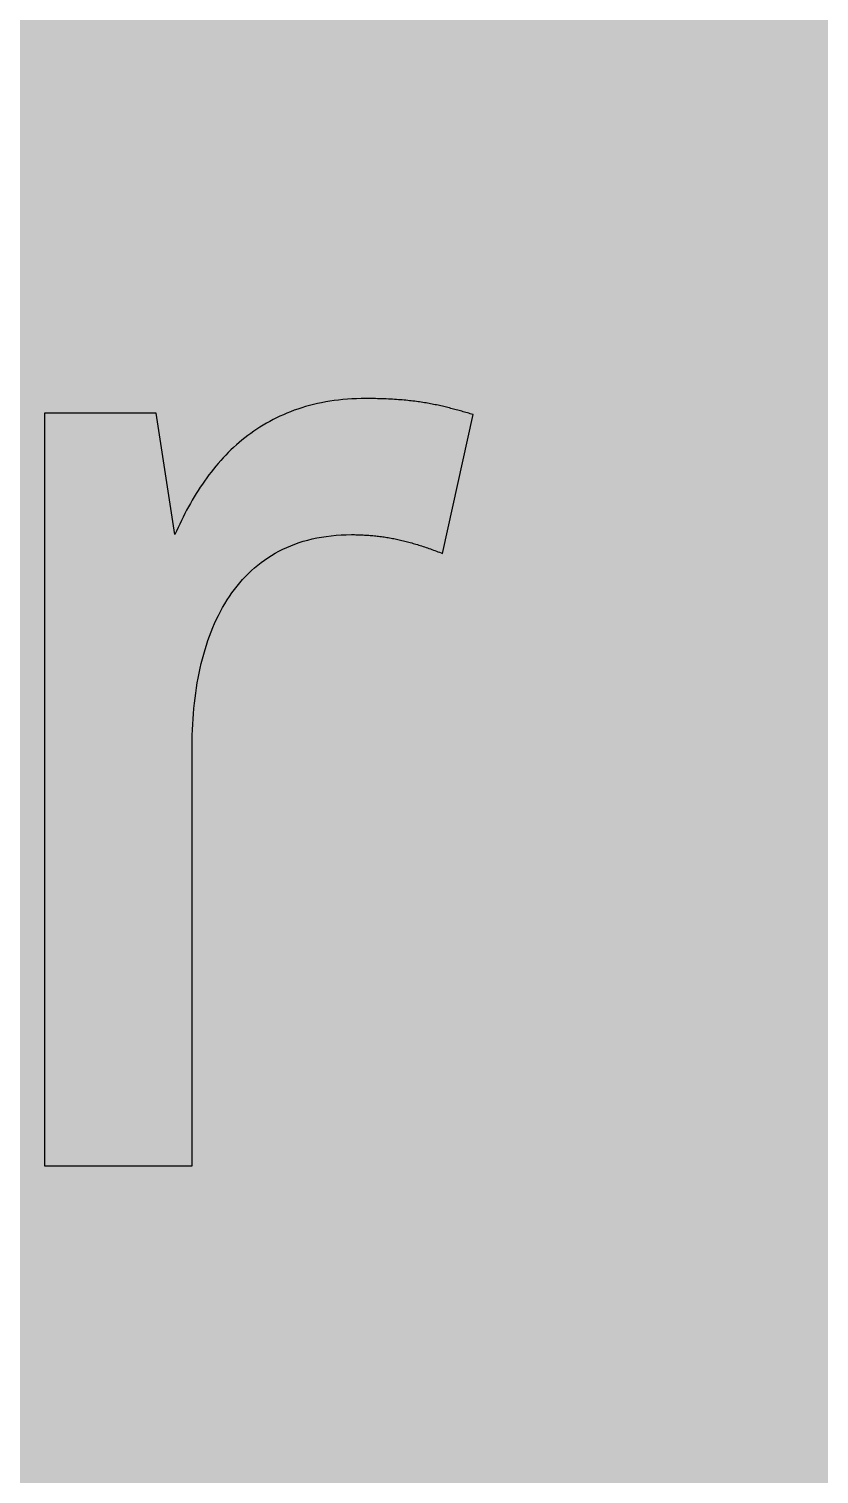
# Model space of a CAD drawing. Header units: millimetres. Extents: x 0 to 318, y 0 to 212.
# Drawn here: x 154.1 to 188.8, y 63.4 to 126.8 of the extents above; entities that cross this region are included whole.
import ezdxf

# ---------------------------------------------------------------- set-up
doc = ezdxf.new("R2010")
doc.units = ezdxf.units.MM

msp = doc.modelspace()

# ---------------------------------------------------------------- hatches: boundary and pattern name
for color, points in [(254, [(14.1633, 0.0536), (13.9878, 0.0533), (13.8125, 0.0559), (13.6373, 0.061), (13.462, 0.0686), (13.2893, 0.0787), (13.114, 0.0914), (12.9413, 0.1041), (12.7686, 0.1219), (12.5959, 0.1397), (12.4231, 0.16), (12.2504, 0.1829), (12.0777, 0.2057), (11.9075, 0.2337), (11.7373, 0.2616), (11.5672, 0.2921), (11.397, 0.3251), (11.2268, 0.3607), (11.0592, 0.3988), (10.8915, 0.4369), (10.7239, 0.4775), (10.5562, 0.5207), (10.3886, 0.5664), (10.2235, 0.6121), (10.0584, 0.6629), (9.8933, 0.7137), (9.7307, 0.7671), (9.5682, 0.8204), (9.4056, 0.8788), (9.2431, 0.9373), (9.083, 0.9982), (8.923, 1.0617), (8.763, 1.1252), (8.6055, 1.1938), (8.4455, 1.2624), (8.2906, 1.331), (8.1331, 1.4046), (7.9781, 1.4783), (7.8232, 1.5545), (7.6708, 1.6332), (7.5184, 1.7145), (7.366, 1.7958), (7.2161, 1.8796), (7.0663, 1.966), (6.919, 2.0523), (6.7716, 2.1438), (6.6243, 2.2352), (6.4795, 2.3266), (6.3348, 2.4232), (6.19, 2.5197), (6.0477, 2.6187), (5.908, 2.7178), (5.7683, 2.8194), (5.6286, 2.9235), (5.4915, 3.0302), (5.3543, 3.1369), (5.2197, 3.2461), (5.0851, 3.3579), (4.953, 3.4722), (4.8209, 3.5865), (4.6914, 3.7033), (4.5644, 3.8202), (4.4348, 3.9395), (4.3104, 4.0615), (4.1859, 4.1859), (4.0615, 4.3104), (3.9395, 4.4348), (3.8202, 4.5618), (3.7033, 4.6914), (3.5865, 4.8209), (3.4722, 4.953), (3.3579, 5.0851), (3.2487, 5.2197), (3.1369, 5.3543), (3.0302, 5.4915), (2.9235, 5.6286), (2.8194, 5.7683), (2.7178, 5.908), (2.6187, 6.0477), (2.5197, 6.19), (2.4232, 6.3348), (2.3266, 6.477), (2.2352, 6.6243), (2.1438, 6.7691), (2.0523, 6.9164), (1.966, 7.0663), (1.8796, 7.2161), (1.7958, 7.366), (1.7145, 7.5184), (1.6332, 7.6708), (1.5545, 7.8232), (1.4783, 7.9781), (1.4046, 8.1331), (1.331, 8.2906), (1.2598, 8.4455), (1.1913, 8.603), (1.1252, 8.763), (1.0592, 8.923), (0.9982, 9.083), (0.9373, 9.2431), (0.8763, 9.4056), (0.8204, 9.5682), (0.7645, 9.7307), (0.7112, 9.8933), (0.6604, 10.0584), (0.6121, 10.2235), (0.5639, 10.3911), (0.5207, 10.5562), (0.4775, 10.7239), (0.4343, 10.8915), (0.3962, 11.0592), (0.3607, 11.2268), (0.3251, 11.397), (0.2921, 11.5672), (0.2616, 11.7373), (0.2311, 11.9075), (0.2057, 12.0802), (0.1803, 12.2504), (0.1575, 12.4231), (0.1372, 12.5959), (0.1194, 12.7686), (0.1041, 12.9413), (0.0889, 13.1166), (0.0787, 13.2893), (0.0686, 13.4645), (0.061, 13.6373), (0.0559, 13.8125), (0.0508, 13.9878), (0.0508, 14.163), (0.0522, 197.6092), (0.0508, 197.7822), (0.0559, 197.9574), (0.061, 198.1327), (0.0686, 198.308), (0.0787, 198.4807), (0.0889, 198.6559), (0.1041, 198.8287), (0.1194, 199.0014), (0.1372, 199.1741), (0.1575, 199.3468), (0.1803, 199.5195), (0.2057, 199.6923), (0.2311, 199.8624), (0.2616, 200.0326), (0.2921, 200.2028), (0.3251, 200.373), (0.3607, 200.5432), (0.3962, 200.7108), (0.4343, 200.8784), (0.4775, 201.0461), (0.5207, 201.2137), (0.5639, 201.3814), (0.6121, 201.5465), (0.6604, 201.7116), (0.7112, 201.8767), (0.7645, 202.0392), (0.8204, 202.2018), (0.8763, 202.3643), (0.9373, 202.5269), (0.9982, 202.6869), (1.0592, 202.8469), (1.1252, 203.007), (1.1913, 203.1644), (1.2598, 203.3245), (1.331, 203.4794), (1.4046, 203.6369), (1.4783, 203.7918), (1.5545, 203.9468), (1.6332, 204.0992), (1.7145, 204.2516), (1.7958, 204.404), (1.8796, 204.5538), (1.966, 204.7037), (2.0523, 204.851), (2.1438, 204.9983), (2.2352, 205.1456), (2.3266, 205.2904), (2.4232, 205.4352), (2.5197, 205.58), (2.6187, 205.7222), (2.7178, 205.8619), (2.8194, 206.0016), (2.9235, 206.1413), (3.0302, 206.2785), (3.1369, 206.4156), (3.2487, 206.5503), (3.3579, 206.6849), (3.4722, 206.817), (3.5865, 206.949), (3.7033, 207.0786), (3.8202, 207.2056), (3.9395, 207.3351), (4.0615, 207.4596), (4.1859, 207.584), (4.3104, 207.7085), (4.4348, 207.8304), (4.5644, 207.9498), (4.6914, 208.0666), (4.8209, 208.1835), (4.953, 208.2978), (5.0851, 208.4121), (5.2197, 208.5213), (5.3543, 208.6331), (5.4915, 208.7397), (5.6286, 208.8464), (5.7683, 208.9506), (5.908, 209.0522), (6.0477, 209.1512), (6.19, 209.2503), (6.3348, 209.3468), (6.4795, 209.4433), (6.6243, 209.5348), (6.7716, 209.6262), (6.919, 209.7176), (7.0663, 209.804), (7.2161, 209.8904), (7.366, 209.9742), (7.5184, 210.0555), (7.6708, 210.1367), (7.8232, 210.2155), (7.9781, 210.2917), (8.1331, 210.3653), (8.2906, 210.439), (8.4455, 210.5101), (8.6055, 210.5787), (8.763, 210.6447), (8.923, 210.7108), (9.083, 210.7717), (9.2431, 210.8327), (9.4056, 210.8937), (9.5682, 210.9495), (9.7307, 211.0054), (9.8933, 211.0588), (10.0584, 211.1096), (10.2235, 211.1578), (10.3886, 211.2061), (10.5562, 211.2493), (10.7239, 211.2924), (10.8915, 211.3356), (11.0592, 211.3737), (11.2268, 211.4093), (11.397, 211.4448), (11.5672, 211.4779), (11.7373, 211.5083), (11.9075, 211.5388), (12.0777, 211.5642), (12.2504, 211.5896), (12.4231, 211.6125), (12.5959, 211.6328), (12.7686, 211.6506), (12.9413, 211.6658), (13.114, 211.6811), (13.2893, 211.6912), (13.462, 211.7014), (13.6373, 211.709), (13.8125, 211.7141), (13.9878, 211.7192), (14.163, 211.7192), (303.4411, 211.7203), (303.6164, 211.7192), (303.7891, 211.7141), (303.9643, 211.709), (304.1396, 211.7014), (304.3149, 211.6912), (304.4876, 211.6811), (304.6603, 211.6658), (304.8356, 211.6506), (305.0083, 211.6328), (305.181, 211.6125), (305.3512, 211.5896), (305.5239, 211.5642), (305.6941, 211.5388), (305.8668, 211.5083), (306.037, 211.4779), (306.2072, 211.4448), (306.3748, 211.4093), (306.545, 211.3737), (306.7126, 211.3356), (306.8803, 211.2924), (307.0479, 211.2493), (307.213, 211.2061), (307.3781, 211.1578), (307.5432, 211.1096), (307.7083, 211.0588), (307.8734, 211.0054), (308.036, 210.9495), (308.1985, 210.8937), (308.3611, 210.8327), (308.5211, 210.7717), (308.6811, 210.7108), (308.8411, 210.6447), (308.9986, 210.5787), (309.1561, 210.5101), (309.3136, 210.439), (309.4711, 210.3653), (309.626, 210.2917), (309.7784, 210.2155), (309.9333, 210.1367), (310.0857, 210.0555), (310.2381, 209.9742), (310.388, 209.8904), (310.5379, 209.804), (310.6852, 209.7176), (310.8325, 209.6262), (310.9798, 209.5348), (311.1246, 209.4433), (311.2694, 209.3468), (311.4116, 209.2503), (311.5539, 209.1512), (311.6961, 209.0522), (311.8358, 208.9506), (311.9755, 208.8464), (312.1127, 208.7397), (312.2473, 208.6331), (312.3844, 208.5213), (312.5165, 208.4121), (312.6511, 208.2978), (312.7807, 208.1835), (312.9128, 208.0666), (313.0398, 207.9498), (313.1668, 207.8304), (313.2938, 207.7085), (313.4182, 207.584), (313.5427, 207.4596), (313.6621, 207.3351), (313.784, 207.2056), (313.9008, 207.0786), (314.0177, 206.949), (314.132, 206.817), (314.2463, 206.6849), (314.3555, 206.5503), (314.4647, 206.4156), (314.5739, 206.2785), (314.6781, 206.1413), (314.7822, 206.0016), (314.8863, 205.8619), (314.9854, 205.7222), (315.0845, 205.58), (315.181, 205.4352), (315.275, 205.2904), (315.3689, 205.1456), (315.4604, 204.9983), (315.5493, 204.851), (315.6382, 204.7037), (315.7245, 204.5538), (315.8084, 204.404), (315.8896, 204.2516), (315.9684, 204.0992), (316.0471, 203.9468), (316.1233, 203.7918), (316.1995, 203.6369), (316.2706, 203.4794), (316.3418, 203.3245), (316.4103, 203.1644), (316.4764, 203.007), (316.5424, 202.8469), (316.6059, 202.6869), (316.6669, 202.5269), (316.7253, 202.3643), (316.7812, 202.2018), (316.8371, 202.0392), (316.8904, 201.8767), (316.9412, 201.7116), (316.9895, 201.5465), (317.0377, 201.3814), (317.0834, 201.2137), (317.1266, 201.0461), (317.1673, 200.8784), (317.2054, 200.7108), (317.2435, 200.5432), (317.2765, 200.373), (317.3095, 200.2028), (317.34, 200.0326), (317.3705, 199.8624), (317.3959, 199.6923), (317.4213, 199.5195), (317.4441, 199.3468), (317.4644, 199.1741), (317.4822, 199.0014), (317.4975, 198.8287), (317.5127, 198.6559), (317.5229, 198.4807), (317.533, 198.308), (317.5406, 198.1327), (317.5457, 197.9574), (317.5508, 197.7822), (317.5508, 197.6069), (317.5522, 14.1647), (317.5508, 13.9878), (317.5457, 13.8125), (317.5406, 13.6373), (317.533, 13.4645), (317.5229, 13.2893), (317.5127, 13.1166), (317.4975, 12.9413), (317.4822, 12.7686), (317.4644, 12.5959), (317.4441, 12.4231), (317.4213, 12.2504), (317.3959, 12.0802), (317.3705, 11.9075), (317.34, 11.7373), (317.3095, 11.5672), (317.2765, 11.397), (317.2435, 11.2268), (317.2054, 11.0592), (317.1673, 10.8915), (317.1266, 10.7239), (317.0834, 10.5562), (317.0377, 10.3911), (316.9895, 10.2235), (316.9412, 10.0584), (316.8904, 9.8933), (316.8371, 9.7307), (316.7812, 9.5682), (316.7253, 9.4056), (316.6669, 9.2431), (316.6059, 9.083), (316.5424, 8.923), (316.4764, 8.763), (316.4103, 8.603), (316.3418, 8.4455), (316.2706, 8.2906), (316.1995, 8.1331), (316.1233, 7.9781), (316.0471, 7.8232), (315.9684, 7.6708), (315.8896, 7.5184), (315.8084, 7.366), (315.7245, 7.2161), (315.6382, 7.0663), (315.5493, 6.9164), (315.4604, 6.7691), (315.3689, 6.6243), (315.275, 6.477), (315.181, 6.3348), (315.0845, 6.19), (314.9854, 6.0477), (314.8863, 5.908), (314.7822, 5.7683), (314.6781, 5.6286), (314.5739, 5.4915), (314.4647, 5.3543), (314.3555, 5.2197), (314.2463, 5.0851), (314.132, 4.953), (314.0177, 4.8209), (313.9008, 4.6914), (313.784, 4.5618), (313.6621, 4.4348), (313.5427, 4.3104), (313.4182, 4.1859), (313.2938, 4.0615), (313.1668, 3.9395), (313.0398, 3.8202), (312.9128, 3.7033), (312.7807, 3.5865), (312.6511, 3.4722), (312.5165, 3.3579), (312.3844, 3.2461), (312.2473, 3.1369), (312.1127, 3.0302), (311.9755, 2.9235), (311.8358, 2.8194), (311.6961, 2.7178), (311.5539, 2.6187), (311.4116, 2.5197), (311.2694, 2.4232), (311.1246, 2.3266), (310.9798, 2.2352), (310.8325, 2.1438), (310.6852, 2.0523), (310.5379, 1.966), (310.388, 1.8796), (310.2381, 1.7958), (310.0857, 1.7145), (309.9333, 1.6332), (309.7784, 1.5545), (309.626, 1.4783), (309.4711, 1.4046), (309.3136, 1.331), (309.1561, 1.2624), (308.9986, 1.1938), (308.8411, 1.1252), (308.6811, 1.0617), (308.5211, 0.9982), (308.3611, 0.9373), (308.1985, 0.8788), (308.036, 0.8204), (307.8734, 0.7671), (307.7083, 0.7137), (307.5432, 0.6629), (307.3781, 0.6121), (307.213, 0.5664), (307.0479, 0.5207), (306.8803, 0.4775), (306.7126, 0.4369), (306.545, 0.3988), (306.3748, 0.3607), (306.2072, 0.3251), (306.037, 0.2921), (305.8668, 0.2616), (305.6941, 0.2337), (305.5239, 0.2057), (305.3512, 0.1829), (305.181, 0.16), (305.0083, 0.1397), (304.8356, 0.1219), (304.6603, 0.1041), (304.4876, 0.0914), (304.3149, 0.0787), (304.1396, 0.0686), (303.9643, 0.061), (303.7891, 0.0559), (303.6164, 0.0533), (303.4411, 0.0533)]), (144, [(14.1633, 5.3453), (13.9344, 5.3467), (13.7084, 5.3543), (13.4849, 5.3696), (13.2613, 5.3899), (13.0378, 5.4153), (12.8194, 5.4458), (12.6009, 5.4813), (12.385, 5.522), (12.1717, 5.5702), (11.9583, 5.621), (11.7475, 5.6794), (11.5392, 5.7404), (11.3335, 5.8064), (11.1303, 5.8801), (10.9296, 5.9563), (10.729, 6.0376), (10.5334, 6.1239), (10.3378, 6.2128), (10.1473, 6.3094), (9.9593, 6.4084), (9.7714, 6.5126), (9.5885, 6.6218), (9.4082, 6.7335), (9.2304, 6.8504), (9.0576, 6.9698), (8.8849, 7.0968), (8.7173, 7.2238), (8.5522, 7.3584), (8.3896, 7.4955), (8.2321, 7.6352), (8.0772, 7.78), (7.9273, 7.9273), (7.7775, 8.0772), (7.6352, 8.2321), (7.493, 8.3922), (7.3558, 8.5522), (7.2238, 8.7173), (7.0942, 8.8875), (6.9698, 9.0576), (6.8504, 9.2329), (6.7335, 9.4107), (6.6192, 9.591), (6.5126, 9.7739), (6.4084, 9.9593), (6.3068, 10.1473), (6.2128, 10.3403), (6.1214, 10.5334), (6.035, 10.7315), (5.9538, 10.9296), (5.8776, 11.1303), (5.8064, 11.3335), (5.7404, 11.5418), (5.6769, 11.75), (5.621, 11.9583), (5.5677, 12.1717), (5.522, 12.385), (5.4813, 12.6009), (5.4432, 12.8194), (5.4127, 13.0404), (5.3873, 13.2613), (5.3696, 13.4849), (5.3543, 13.7084), (5.3467, 13.937), (5.3416, 14.163), (5.3439, 197.6092), (5.3467, 197.8355), (5.3543, 198.0616), (5.3696, 198.2851), (5.3873, 198.5086), (5.4127, 198.7321), (5.4432, 198.9506), (5.4813, 199.169), (5.522, 199.3849), (5.5677, 199.5983), (5.621, 199.8116), (5.6769, 200.0225), (5.7404, 200.2307), (5.8064, 200.4365), (5.8776, 200.6397), (5.9538, 200.8403), (6.035, 201.041), (6.1214, 201.2366), (6.2128, 201.4322), (6.3068, 201.6227), (6.4084, 201.8106), (6.5126, 201.9986), (6.6192, 202.1815), (6.7335, 202.3618), (6.8504, 202.5396), (6.9698, 202.7123), (7.0942, 202.885), (7.2238, 203.0527), (7.3558, 203.2178), (7.493, 203.3803), (7.6352, 203.5378), (7.7775, 203.6928), (7.9273, 203.8426), (8.0772, 203.9925), (8.2321, 204.1347), (8.3896, 204.277), (8.5522, 204.4141), (8.7173, 204.5462), (8.8849, 204.6757), (9.0576, 204.8002), (9.2304, 204.9196), (9.4082, 205.0364), (9.5885, 205.1507), (9.7714, 205.2574), (9.9593, 205.3615), (10.1473, 205.4631), (10.3378, 205.5571), (10.5334, 205.6486), (10.729, 205.7349), (10.9296, 205.8162), (11.1303, 205.8924), (11.3335, 205.9635), (11.5392, 206.0296), (11.7475, 206.0931), (11.9583, 206.1489), (12.1717, 206.2023), (12.385, 206.248), (12.6009, 206.2886), (12.8194, 206.3267), (13.0378, 206.3572), (13.2613, 206.3826), (13.4849, 206.4004), (13.7084, 206.4156), (13.9344, 206.4233), (14.163, 206.4283), (303.4411, 206.4286), (303.6672, 206.4233), (303.8932, 206.4156), (304.1193, 206.4004), (304.3428, 206.3826), (304.5638, 206.3572), (304.7822, 206.3267), (305.0007, 206.2886), (305.2166, 206.248), (305.4325, 206.2023), (305.6433, 206.1489), (305.8541, 206.0931), (306.0624, 206.0296), (306.2681, 205.9635), (306.4713, 205.8924), (306.6745, 205.8162), (306.8726, 205.7349), (307.0708, 205.6486), (307.2638, 205.5571), (307.4543, 205.4631), (307.6448, 205.3615), (307.8302, 205.2574), (308.0131, 205.1507), (308.1934, 205.0364), (308.3712, 204.9196), (308.5465, 204.8002), (308.7167, 204.6757), (308.8843, 204.5462), (309.0494, 204.4141), (309.212, 204.277), (309.3695, 204.1347), (309.5244, 203.9925), (309.6768, 203.8426), (309.8241, 203.6928), (309.9689, 203.5378), (310.1086, 203.3803), (310.2458, 203.2178), (310.3778, 203.0527), (310.5074, 202.885), (310.6318, 202.7123), (310.7538, 202.5396), (310.8706, 202.3618), (310.9824, 202.1815), (311.0916, 201.9986), (311.1957, 201.8106), (311.2948, 201.6227), (311.3888, 201.4322), (311.4802, 201.2366), (311.5666, 201.041), (311.6478, 200.8403), (311.724, 200.6397), (311.7952, 200.4365), (311.8637, 200.2307), (311.9247, 200.0225), (311.9806, 199.8116), (312.0339, 199.5983), (312.0796, 199.3849), (312.1203, 199.169), (312.1584, 198.9506), (312.1889, 198.7321), (312.2143, 198.5086), (312.2346, 198.2851), (312.2473, 198.0616), (312.2574, 197.8355), (312.26, 197.6069), (312.2605, 14.1647), (312.2574, 13.937), (312.2473, 13.7084), (312.2346, 13.4849), (312.2143, 13.2613), (312.1889, 13.0404), (312.1584, 12.8194), (312.1203, 12.6009), (312.0796, 12.385), (312.0339, 12.1717), (311.9806, 11.9583), (311.9247, 11.75), (311.8637, 11.5418), (311.7952, 11.3335), (311.724, 11.1303), (311.6478, 10.9296), (311.5666, 10.7315), (311.4802, 10.5334), (311.3888, 10.3403), (311.2948, 10.1473), (311.1957, 9.9593), (311.0916, 9.7739), (310.9824, 9.591), (310.8706, 9.4107), (310.7538, 9.2329), (310.6318, 9.0576), (310.5074, 8.8875), (310.3778, 8.7173), (310.2458, 8.5522), (310.1086, 8.3922), (309.9689, 8.2321), (309.8241, 8.0772), (309.6768, 7.9273), (309.5244, 7.78), (309.3695, 7.6352), (309.212, 7.4955), (309.0494, 7.3584), (308.8843, 7.2238), (308.7167, 7.0968), (308.5465, 6.9698), (308.3712, 6.8504), (308.1934, 6.7335), (308.0131, 6.6218), (307.8302, 6.5126), (307.6448, 6.4084), (307.4543, 6.3094), (307.2638, 6.2128), (307.0708, 6.1239), (306.8726, 6.0376), (306.6745, 5.9563), (306.4713, 5.8801), (306.2681, 5.8064), (306.0624, 5.7404), (305.8541, 5.6794), (305.6433, 5.621), (305.4325, 5.5702), (305.2166, 5.522), (305.0007, 5.4813), (304.7822, 5.4458), (304.5638, 5.4153), (304.3428, 5.3899), (304.1193, 5.3696), (303.8932, 5.3543), (303.6672, 5.3467), (303.4411, 5.3442)]), (254, [(168.2641, 104.6438), (168.3283, 104.6429), (168.3918, 104.6429), (168.4579, 104.6404), (168.5214, 104.6404), (168.5849, 104.6378), (168.6484, 104.6353), (168.7119, 104.6328), (168.7754, 104.6302), (168.8389, 104.6277), (168.9024, 104.6226), (168.9633, 104.6201), (169.0268, 104.615), (169.0878, 104.6099), (169.1488, 104.6048), (169.2097, 104.5997), (169.2707, 104.5947), (169.3342, 104.587), (169.3951, 104.582), (169.4561, 104.5743), (169.5145, 104.5667), (169.5755, 104.5591), (169.6364, 104.5489), (169.6974, 104.5413), (169.7584, 104.5312), (169.8168, 104.5235), (169.8777, 104.5134), (169.9387, 104.5032), (169.9997, 104.4905), (170.0581, 104.4804), (170.119, 104.4677), (170.18, 104.4575), (170.2384, 104.4448), (170.2994, 104.4321), (170.3603, 104.4194), (170.4213, 104.4042), (170.4797, 104.3915), (170.5407, 104.3762), (170.6016, 104.361), (170.6626, 104.3457), (170.7236, 104.3305), (170.7845, 104.3127), (170.8455, 104.2975), (170.909, 104.2797), (170.9699, 104.2619), (171.0309, 104.2441), (171.0944, 104.2264), (171.1554, 104.206), (171.2189, 104.1883), (171.2824, 104.1679), (171.3433, 104.1476), (171.4068, 104.1273), (171.4703, 104.107), (171.5364, 104.0841), (171.5999, 104.0638), (171.6634, 104.0409), (171.7294, 104.0181), (171.7954, 103.9952), (171.8615, 103.9698), (171.9275, 103.947), (171.9936, 103.9216), (172.0596, 103.8962), (172.1282, 103.8708), (172.1942, 103.8454), (172.2628, 103.8174), (173.5984, 109.915), (173.5353, 109.9312), (173.4718, 109.949), (173.4109, 109.9668), (173.3499, 109.9845), (173.289, 110.0023), (173.228, 110.0201), (173.167, 110.0353), (173.1061, 110.0531), (173.0451, 110.0709), (172.9842, 110.0861), (172.9257, 110.1039), (172.8648, 110.1192), (172.8038, 110.1369), (172.7429, 110.1522), (172.6819, 110.1674), (172.6209, 110.1827), (172.56, 110.2004), (172.499, 110.2157), (172.4381, 110.2309), (172.3771, 110.2436), (172.3136, 110.2589), (172.2526, 110.2741), (172.1891, 110.2893), (172.1282, 110.302), (172.0647, 110.3173), (171.9986, 110.33), (171.9351, 110.3427), (171.8691, 110.3554), (171.8056, 110.3681), (171.7396, 110.3808), (171.671, 110.3935), (171.6049, 110.4062), (171.5364, 110.4189), (171.4678, 110.429), (171.3992, 110.4417), (171.3281, 110.4519), (171.257, 110.4621), (171.1858, 110.4722), (171.1122, 110.4824), (171.0385, 110.4925), (170.9623, 110.5002), (170.8861, 110.5103), (170.8099, 110.5179), (170.7312, 110.5281), (170.6524, 110.5357), (170.5737, 110.5433), (170.4924, 110.551), (170.4086, 110.556), (170.3248, 110.5637), (170.241, 110.5687), (170.1546, 110.5764), (170.0657, 110.5814), (169.9768, 110.5865), (169.8879, 110.5891), (169.7939, 110.5941), (169.7025, 110.5967), (169.606, 110.6018), (169.5094, 110.6043), (169.4129, 110.6068), (169.3139, 110.6094), (169.2123, 110.6094), (169.1081, 110.6119), (169.004, 110.6119), (168.8973, 110.6119), (168.6916, 110.6094), (168.4884, 110.6043), (168.2852, 110.5941), (168.087, 110.5814), (167.8915, 110.5662), (167.6984, 110.5459), (167.5079, 110.5205), (167.3225, 110.4925), (167.1371, 110.4621), (166.9542, 110.429), (166.7764, 110.3909), (166.5986, 110.3503), (166.4259, 110.3046), (166.2532, 110.2589), (166.0855, 110.2081), (165.9179, 110.1522), (165.7553, 110.0963), (165.5928, 110.0353), (165.4353, 109.9718), (165.2778, 109.9058), (165.1254, 109.8372), (164.973, 109.7636), (164.8231, 109.6899), (164.6784, 109.6112), (164.5336, 109.5299), (164.3913, 109.4461), (164.2516, 109.3597), (164.1145, 109.2708), (163.9799, 109.1794), (163.8478, 109.0854), (163.7157, 108.9889), (163.5887, 108.8898), (163.4617, 108.7882), (163.3372, 108.6841), (163.2153, 108.5774), (163.0959, 108.4682), (162.9791, 108.3564), (162.8623, 108.2446), (162.7505, 108.1278), (162.6387, 108.011), (162.5295, 107.8916), (162.4203, 107.7697), (162.3162, 107.6452), (162.212, 107.5182), (162.1104, 107.3912), (162.0114, 107.2617), (161.9123, 107.1296), (161.8183, 106.995), (161.7243, 106.8603), (161.6304, 106.7232), (161.5415, 106.5835), (161.4526, 106.4438), (161.3637, 106.3015), (161.2798, 106.1568), (161.196, 106.012), (161.1147, 105.8647), (161.0335, 105.7173), (160.9547, 105.5675), (160.8785, 105.4176), (160.8023, 105.2652), (160.7287, 105.1103), (160.6575, 104.9553), (160.5864, 104.8004), (160.5178, 104.6429), (159.6912, 109.9781), (154.8021, 109.9781), (154.8021, 76.9592), (161.2787, 76.9592), (161.2787, 95.3738), (161.2798, 95.6132), (161.2824, 95.852), (161.29, 96.0882), (161.3027, 96.3244), (161.3154, 96.5581), (161.3306, 96.7892), (161.351, 97.0204), (161.3738, 97.2464), (161.4018, 97.4725), (161.4297, 97.696), (161.4627, 97.9195), (161.4983, 98.138), (161.5364, 98.3539), (161.5796, 98.5698), (161.6227, 98.7806), (161.6735, 98.9914), (161.7243, 99.1972), (161.7802, 99.4004), (161.8386, 99.6036), (161.8996, 99.8017), (161.9656, 99.9973), (162.0342, 100.1903), (162.1053, 100.3783), (162.1815, 100.5662), (162.2603, 100.7491), (162.3441, 100.9294), (162.4305, 101.1047), (162.5194, 101.28), (162.6108, 101.4476), (162.7099, 101.6152), (162.8089, 101.7778), (162.9131, 101.9353), (163.0197, 102.0902), (163.1315, 102.2426), (163.2458, 102.3899), (163.3652, 102.5322), (163.4871, 102.6719), (163.6141, 102.8065), (163.7436, 102.9386), (163.8757, 103.0656), (164.0129, 103.1875), (164.1551, 103.3069), (164.2999, 103.4186), (164.4472, 103.5279), (164.5996, 103.632), (164.7571, 103.7311), (164.9171, 103.8276), (165.0822, 103.9165), (165.2499, 104.0028), (165.4226, 104.0816), (165.5978, 104.1578), (165.7782, 104.2289), (165.9636, 104.2924), (166.1516, 104.3508), (166.3446, 104.4067), (166.5402, 104.455), (166.7408, 104.4981), (166.9466, 104.5362), (167.1549, 104.5693), (167.3682, 104.5947), (167.5867, 104.615), (167.8076, 104.6302), (168.0337, 104.6404), (168.2623, 104.6429)])]:
    msp.add_hatch(color=color).paths.add_polyline_path(points)
h = msp.add_hatch(color=254)
h.paths.add_polyline_path([(175.8213, 109.9781), (175.8213, 104.8988), (180.5838, 104.8988), (180.5838, 76.9592), (187.0604, 76.9592), (187.0604, 109.9781)])
edge = h.paths.add_edge_path(flags=16)
edge.add_line((179.5046, 120.3921), (179.5043, 120.2741))
edge.add_line((179.5043, 120.2741), (179.5094, 120.1598))
edge.add_line((179.5094, 120.1598), (179.5145, 120.048))
edge.add_line((179.5145, 120.048), (179.5247, 119.9337))
edge.add_line((179.5247, 119.9337), (179.5374, 119.822))
edge.add_line((179.5374, 119.822), (179.5501, 119.7127))
edge.add_line((179.5501, 119.7127), (179.5678, 119.6035))
edge.add_line((179.5678, 119.6035), (179.5882, 119.4943))
edge.add_line((179.5882, 119.4943), (179.6085, 119.3876))
edge.add_line((179.6085, 119.3876), (179.6339, 119.2809))
edge.add_line((179.6339, 119.2809), (179.6593, 119.1768))
edge.add_line((179.6593, 119.1768), (179.6898, 119.0727))
edge.add_line((179.6898, 119.0727), (179.7202, 118.9711))
edge.add_line((179.7202, 118.9711), (179.7558, 118.8695))
edge.add_line((179.7558, 118.8695), (179.7914, 118.7704))
edge.add_line((179.7914, 118.7704), (179.8295, 118.6713))
edge.add_line((179.8295, 118.6713), (179.8701, 118.5748))
edge.add_line((179.8701, 118.5748), (179.9133, 118.4783))
edge.add_line((179.9133, 118.4783), (179.959, 118.3843))
edge.add_line((179.959, 118.3843), (180.0047, 118.2929))
edge.add_line((180.0047, 118.2929), (180.0555, 118.2014))
edge.add_line((180.0555, 118.2014), (180.1063, 118.11))
edge.add_line((180.1063, 118.11), (180.1597, 118.0236))
edge.add_line((180.1597, 118.0236), (180.2155, 117.9373))
edge.add_line((180.2155, 117.9373), (180.274, 117.8509))
edge.add_line((180.274, 117.8509), (180.3349, 117.7671))
edge.add_line((180.3349, 117.7671), (180.3959, 117.6858))
edge.add_line((180.3959, 117.6858), (180.4594, 117.6071))
edge.add_line((180.4594, 117.6071), (180.5254, 117.5283))
edge.add_line((180.5254, 117.5283), (180.594, 117.4521))
edge.add_line((180.594, 117.4521), (180.6626, 117.3759))
edge.add_line((180.6626, 117.3759), (180.7337, 117.3023))
edge.add_line((180.7337, 117.3023), (180.8074, 117.2312))
edge.add_line((180.8074, 117.2312), (180.881, 117.1626))
edge.add_line((180.881, 117.1626), (180.9572, 117.094))
edge.add_line((180.9572, 117.094), (181.036, 117.0305))
edge.add_line((181.036, 117.0305), (181.1172, 116.9645))
edge.add_line((181.1172, 116.9645), (181.1985, 116.9035))
edge.add_line((181.1985, 116.9035), (181.2823, 116.8451))
edge.add_line((181.2823, 116.8451), (181.3662, 116.7867))
edge.add_line((181.3662, 116.7867), (181.4525, 116.7308))
edge.add_line((181.4525, 116.7308), (181.5414, 116.6774))
edge.add_line((181.5414, 116.6774), (181.6303, 116.6241))
edge.add_line((181.6303, 116.6241), (181.7218, 116.5758))
edge.add_line((181.7218, 116.5758), (181.8157, 116.5276))
edge.add_line((181.8157, 116.5276), (181.9097, 116.4844))
edge.add_line((181.9097, 116.4844), (182.0037, 116.4412))
edge.add_line((182.0037, 116.4412), (182.1002, 116.4006))
edge.add_line((182.1002, 116.4006), (182.1993, 116.3599))
edge.add_line((182.1993, 116.3599), (182.2983, 116.3244))
edge.add_line((182.2983, 116.3244), (182.3999, 116.2914))
edge.add_line((182.3999, 116.2914), (182.5015, 116.2583))
edge.add_line((182.5015, 116.2583), (182.6057, 116.2304))
edge.add_line((182.6057, 116.2304), (182.7098, 116.2025))
edge.add_line((182.7098, 116.2025), (182.8165, 116.1796))
edge.add_line((182.8165, 116.1796), (182.9232, 116.1567))
edge.add_line((182.9232, 116.1567), (183.0324, 116.139))
edge.add_line((183.0324, 116.139), (183.1416, 116.1212))
edge.add_line((183.1416, 116.1212), (183.2534, 116.1059))
edge.add_line((183.2534, 116.1059), (183.3651, 116.0932))
edge.add_line((183.3651, 116.0932), (183.4769, 116.0856))
edge.add_line((183.4769, 116.0856), (183.5912, 116.078))
edge.add_line((183.5912, 116.078), (183.7055, 116.0755))
edge.add_line((183.7055, 116.0755), (183.8198, 116.0729))
edge.add_line((183.8198, 116.0729), (183.9366, 116.0755))
edge.add_line((183.9366, 116.0755), (184.0509, 116.078))
edge.add_line((184.0509, 116.078), (184.1652, 116.0856))
edge.add_line((184.1652, 116.0856), (184.277, 116.0932))
edge.add_line((184.277, 116.0932), (184.3888, 116.1059))
edge.add_line((184.3888, 116.1059), (184.5005, 116.1212))
edge.add_line((184.5005, 116.1212), (184.6097, 116.139))
edge.add_line((184.6097, 116.139), (184.7164, 116.1567))
edge.add_line((184.7164, 116.1567), (184.8256, 116.1796))
edge.add_line((184.8256, 116.1796), (184.9298, 116.2025))
edge.add_line((184.9298, 116.2025), (185.0339, 116.2304))
edge.add_line((185.0339, 116.2304), (185.1381, 116.2583))
edge.add_line((185.1381, 116.2583), (185.2422, 116.2914))
edge.add_line((185.2422, 116.2914), (185.3413, 116.3244))
edge.add_line((185.3413, 116.3244), (185.4429, 116.3599))
edge.add_line((185.4429, 116.3599), (185.5394, 116.4006))
edge.add_line((185.5394, 116.4006), (185.6359, 116.4412))
edge.add_line((185.6359, 116.4412), (185.7324, 116.4844))
edge.add_line((185.7324, 116.4844), (185.8264, 116.5276))
edge.add_line((185.8264, 116.5276), (185.9204, 116.5758))
edge.add_line((185.9204, 116.5758), (186.0118, 116.6241))
edge.add_line((186.0118, 116.6241), (186.1007, 116.6774))
edge.add_line((186.1007, 116.6774), (186.1896, 116.7308))
edge.add_line((186.1896, 116.7308), (186.276, 116.7867))
edge.add_line((186.276, 116.7867), (186.3598, 116.8451))
edge.add_line((186.3598, 116.8451), (186.4436, 116.9035))
edge.add_line((186.4436, 116.9035), (186.5249, 116.9645))
edge.add_line((186.5249, 116.9645), (186.6062, 117.0305))
edge.add_line((186.6062, 117.0305), (186.6824, 117.094))
edge.add_line((186.6824, 117.094), (186.7611, 117.1626))
edge.add_line((186.7611, 117.1626), (186.8348, 117.2312))
edge.add_line((186.8348, 117.2312), (186.9084, 117.3023))
edge.add_line((186.9084, 117.3023), (186.9796, 117.3759))
edge.add_line((186.9796, 117.3759), (187.0481, 117.4521))
edge.add_line((187.0481, 117.4521), (187.1167, 117.5283))
edge.add_line((187.1167, 117.5283), (187.1828, 117.6071))
edge.add_line((187.1828, 117.6071), (187.2463, 117.6858))
edge.add_line((187.2463, 117.6858), (187.3072, 117.7671))
edge.add_line((187.3072, 117.7671), (187.3682, 117.8509))
edge.add_line((187.3682, 117.8509), (187.4241, 117.9373))
edge.add_line((187.4241, 117.9373), (187.4799, 118.0236))
edge.add_line((187.4799, 118.0236), (187.5358, 118.11))
edge.add_line((187.5358, 118.11), (187.5866, 118.2014))
edge.add_line((187.5866, 118.2014), (187.6349, 118.2929))
edge.add_line((187.6349, 118.2929), (187.6831, 118.3843))
edge.add_line((187.6831, 118.3843), (187.7289, 118.4783))
edge.add_line((187.7289, 118.4783), (187.772, 118.5748))
edge.add_line((187.772, 118.5748), (187.8127, 118.6713))
edge.add_line((187.8127, 118.6713), (187.8508, 118.7704))
edge.add_line((187.8508, 118.7704), (187.8863, 118.8695))
edge.add_line((187.8863, 118.8695), (187.9194, 118.9711))
edge.add_line((187.9194, 118.9711), (187.9524, 119.0727))
edge.add_line((187.9524, 119.0727), (187.9803, 119.1768))
edge.add_line((187.9803, 119.1768), (188.0083, 119.2809))
edge.add_line((188.0083, 119.2809), (188.0337, 119.3876))
edge.add_line((188.0337, 119.3876), (188.054, 119.4943))
edge.add_line((188.054, 119.4943), (188.0743, 119.6035))
edge.add_line((188.0743, 119.6035), (188.0895, 119.7127))
edge.add_line((188.0895, 119.7127), (188.1048, 119.822))
edge.add_line((188.1048, 119.822), (188.1175, 119.9337))
edge.add_line((188.1175, 119.9337), (188.1251, 120.048))
edge.add_line((188.1251, 120.048), (188.1327, 120.1598))
edge.add_line((188.1327, 120.1598), (188.1378, 120.2741))
edge.add_line((188.1378, 120.2741), (188.1378, 120.3909))
edge.add_line((188.1378, 120.3909), (188.1378, 120.5078))
edge.add_line((188.1378, 120.5078), (188.1327, 120.6221))
edge.add_line((188.1327, 120.6221), (188.1251, 120.7338))
edge.add_line((188.1251, 120.7338), (188.1175, 120.8481))
edge.add_line((188.1175, 120.8481), (188.1048, 120.9599))
edge.add_line((188.1048, 120.9599), (188.0895, 121.0691))
edge.add_line((188.0895, 121.0691), (188.0743, 121.1783))
edge.add_line((188.0743, 121.1783), (188.054, 121.2875))
edge.add_line((188.054, 121.2875), (188.0337, 121.3942))
edge.add_line((188.0337, 121.3942), (188.0083, 121.5009))
edge.add_line((188.0083, 121.5009), (187.9803, 121.605))
edge.add_line((187.9803, 121.605), (187.9524, 121.7092))
edge.add_line((187.9524, 121.7092), (187.9194, 121.8108))
edge.add_line((187.9194, 121.8108), (187.8863, 121.9124))
edge.add_line((187.8863, 121.9124), (187.8508, 122.0114))
edge.add_line((187.8508, 122.0114), (187.8127, 122.1105))
edge.add_line((187.8127, 122.1105), (187.772, 122.207))
edge.add_line((187.772, 122.207), (187.7289, 122.3035))
edge.add_line((187.7289, 122.3035), (187.6831, 122.3975))
edge.add_line((187.6831, 122.3975), (187.6349, 122.4915))
edge.add_line((187.6349, 122.4915), (187.5866, 122.5804))
edge.add_line((187.5866, 122.5804), (187.5358, 122.6718))
edge.add_line((187.5358, 122.6718), (187.4799, 122.7582))
edge.add_line((187.4799, 122.7582), (187.4241, 122.8471))
edge.add_line((187.4241, 122.8471), (187.3682, 122.9309))
edge.add_line((187.3682, 122.9309), (187.3072, 123.0147))
edge.add_line((187.3072, 123.0147), (187.2463, 123.096))
edge.add_line((187.2463, 123.096), (187.1828, 123.1773))
edge.add_line((187.1828, 123.1773), (187.1167, 123.2535))
edge.add_line((187.1167, 123.2535), (187.0481, 123.3322))
edge.add_line((187.0481, 123.3322), (186.9796, 123.4059))
edge.add_line((186.9796, 123.4059), (186.9084, 123.4796))
edge.add_line((186.9084, 123.4796), (186.8348, 123.5507))
edge.add_line((186.8348, 123.5507), (186.7611, 123.6193))
edge.add_line((186.7611, 123.6193), (186.6824, 123.6878))
edge.add_line((186.6824, 123.6878), (186.6062, 123.7539))
edge.add_line((186.6062, 123.7539), (186.5249, 123.8174))
edge.add_line((186.5249, 123.8174), (186.4436, 123.8783))
edge.add_line((186.4436, 123.8783), (186.3598, 123.9393))
edge.add_line((186.3598, 123.9393), (186.276, 123.9952))
edge.add_line((186.276, 123.9952), (186.1896, 124.0511))
edge.add_line((186.1896, 124.0511), (186.1007, 124.1069))
edge.add_line((186.1007, 124.1069), (186.0118, 124.1577))
edge.add_line((186.0118, 124.1577), (185.9204, 124.206))
edge.add_line((185.9204, 124.206), (185.8264, 124.2543))
edge.add_line((185.8264, 124.2543), (185.7324, 124.3))
edge.add_line((185.7324, 124.3), (185.6359, 124.3432))
edge.add_line((185.6359, 124.3432), (185.5394, 124.3838))
edge.add_line((185.5394, 124.3838), (185.4429, 124.4219))
edge.add_line((185.4429, 124.4219), (185.3413, 124.4575))
edge.add_line((185.3413, 124.4575), (185.2422, 124.493))
edge.add_line((185.2422, 124.493), (185.1381, 124.5235))
edge.add_line((185.1381, 124.5235), (185.0339, 124.5514))
edge.add_line((185.0339, 124.5514), (184.9298, 124.5794))
edge.add_line((184.9298, 124.5794), (184.8256, 124.6048))
edge.add_line((184.8256, 124.6048), (184.7164, 124.6251))
edge.add_line((184.7164, 124.6251), (184.6097, 124.6454))
edge.add_line((184.6097, 124.6454), (184.5005, 124.6632))
edge.add_line((184.5005, 124.6632), (184.3888, 124.6759))
edge.add_line((184.3888, 124.6759), (184.277, 124.6886))
edge.add_line((184.277, 124.6886), (184.1652, 124.6988))
edge.add_line((184.1652, 124.6988), (184.0509, 124.7038))
edge.add_line((184.0509, 124.7038), (183.9366, 124.7089))
edge.add_line((183.9366, 124.7089), (183.8198, 124.7089))
edge.add_line((183.8198, 124.7089), (183.7055, 124.7089))
edge.add_line((183.7055, 124.7089), (183.5912, 124.7038))
edge.add_line((183.5912, 124.7038), (183.4769, 124.6988))
edge.add_line((183.4769, 124.6988), (183.3651, 124.6886))
edge.add_line((183.3651, 124.6886), (183.2534, 124.6759))
edge.add_line((183.2534, 124.6759), (183.1416, 124.6632))
edge.add_line((183.1416, 124.6632), (183.0324, 124.6454))
edge.add_line((183.0324, 124.6454), (182.9232, 124.6251))
edge.add_line((182.9232, 124.6251), (182.8165, 124.6048))
edge.add_line((182.8165, 124.6048), (182.7098, 124.5794))
edge.add_line((182.7098, 124.5794), (182.6057, 124.5514))
edge.add_line((182.6057, 124.5514), (182.5015, 124.5235))
edge.add_line((182.5015, 124.5235), (182.3999, 124.493))
edge.add_line((182.3999, 124.493), (182.2983, 124.4575))
edge.add_line((182.2983, 124.4575), (182.1993, 124.4219))
edge.add_line((182.1993, 124.4219), (182.1002, 124.3838))
edge.add_line((182.1002, 124.3838), (182.0037, 124.3432))
edge.add_line((182.0037, 124.3432), (181.9097, 124.3))
edge.add_line((181.9097, 124.3), (181.8157, 124.2543))
edge.add_line((181.8157, 124.2543), (181.7218, 124.206))
edge.add_line((181.7218, 124.206), (181.6303, 124.1577))
edge.add_line((181.6303, 124.1577), (181.5414, 124.1069))
edge.add_line((181.5414, 124.1069), (181.4525, 124.0511))
edge.add_line((181.4525, 124.0511), (181.3662, 123.9952))
edge.add_line((181.3662, 123.9952), (181.2823, 123.9393))
edge.add_line((181.2823, 123.9393), (181.1985, 123.8783))
edge.add_line((181.1985, 123.8783), (181.1172, 123.8174))
edge.add_line((181.1172, 123.8174), (181.036, 123.7539))
edge.add_line((181.036, 123.7539), (180.9572, 123.6878))
edge.add_line((180.9572, 123.6878), (180.881, 123.6193))
edge.add_line((180.881, 123.6193), (180.8074, 123.5507))
edge.add_line((180.8074, 123.5507), (180.7337, 123.4796))
edge.add_line((180.7337, 123.4796), (180.6626, 123.4059))
edge.add_line((180.6626, 123.4059), (180.594, 123.3322))
edge.add_line((180.594, 123.3322), (180.5254, 123.2535))
edge.add_line((180.5254, 123.2535), (180.4594, 123.1773))
edge.add_line((180.4594, 123.1773), (180.3959, 123.096))
edge.add_line((180.3959, 123.096), (180.3349, 123.0147))
edge.add_line((180.3349, 123.0147), (180.274, 122.9309))
edge.add_line((180.274, 122.9309), (180.2155, 122.8471))
edge.add_line((180.2155, 122.8471), (180.1597, 122.7582))
edge.add_line((180.1597, 122.7582), (180.1063, 122.6718))
edge.add_line((180.1063, 122.6718), (180.0555, 122.5804))
edge.add_line((180.0555, 122.5804), (180.0047, 122.4915))
edge.add_line((180.0047, 122.4915), (179.959, 122.3975))
edge.add_line((179.959, 122.3975), (179.9133, 122.3035))
edge.add_line((179.9133, 122.3035), (179.8701, 122.207))
edge.add_line((179.8701, 122.207), (179.8295, 122.1105))
edge.add_line((179.8295, 122.1105), (179.7914, 122.0114))
edge.add_line((179.7914, 122.0114), (179.7558, 121.9124))
edge.add_line((179.7558, 121.9124), (179.7202, 121.8108))
edge.add_line((179.7202, 121.8108), (179.6898, 121.7092))
edge.add_line((179.6898, 121.7092), (179.6593, 121.605))
edge.add_line((179.6593, 121.605), (179.6339, 121.5009))
edge.add_line((179.6339, 121.5009), (179.6085, 121.3942))
edge.add_line((179.6085, 121.3942), (179.5882, 121.2875))
edge.add_line((179.5882, 121.2875), (179.5678, 121.1783))
edge.add_line((179.5678, 121.1783), (179.5501, 121.0691))
edge.add_line((179.5501, 121.0691), (179.5374, 120.9599))
edge.add_line((179.5374, 120.9599), (179.5247, 120.8481))
edge.add_line((179.5247, 120.8481), (179.5145, 120.7338))
edge.add_line((179.5145, 120.7338), (179.5094, 120.6221))
edge.add_line((179.5094, 120.6221), (179.5043, 120.5078))
edge.add_line((179.5043, 120.5078), (179.5043, 120.3909))

# ---------------------------------------------------------------- linework, layer by layer
at = {"color": 254}
msp.add_lwpolyline([(168.2641, 104.6438), (168.3283, 104.6429), (168.3918, 104.6429), (168.4579, 104.6404), (168.5214, 104.6404), (168.5849, 104.6378), (168.6484, 104.6353), (168.7119, 104.6328), (168.7754, 104.6302), (168.8389, 104.6277), (168.9024, 104.6226), (168.9633, 104.6201), (169.0268, 104.615), (169.0878, 104.6099), (169.1488, 104.6048), (169.2097, 104.5997), (169.2707, 104.5947), (169.3342, 104.587), (169.3951, 104.582), (169.4561, 104.5743), (169.5145, 104.5667), (169.5755, 104.5591), (169.6364, 104.5489), (169.6974, 104.5413), (169.7584, 104.5312), (169.8168, 104.5235), (169.8777, 104.5134), (169.9387, 104.5032), (169.9997, 104.4905), (170.0581, 104.4804), (170.119, 104.4677), (170.18, 104.4575), (170.2384, 104.4448), (170.2994, 104.4321), (170.3603, 104.4194), (170.4213, 104.4042), (170.4797, 104.3915), (170.5407, 104.3762), (170.6016, 104.361), (170.6626, 104.3457), (170.7236, 104.3305), (170.7845, 104.3127), (170.8455, 104.2975), (170.909, 104.2797), (170.9699, 104.2619), (171.0309, 104.2441), (171.0944, 104.2264), (171.1554, 104.206), (171.2189, 104.1883), (171.2824, 104.1679), (171.3433, 104.1476), (171.4068, 104.1273), (171.4703, 104.107), (171.5364, 104.0841), (171.5999, 104.0638), (171.6634, 104.0409), (171.7294, 104.0181), (171.7954, 103.9952), (171.8615, 103.9698), (171.9275, 103.947), (171.9936, 103.9216), (172.0596, 103.8962), (172.1282, 103.8708), (172.1942, 103.8454), (172.2628, 103.8174), (173.5984, 109.915), (173.5353, 109.9312), (173.4718, 109.949), (173.4109, 109.9668), (173.3499, 109.9845), (173.289, 110.0023), (173.228, 110.0201), (173.167, 110.0353), (173.1061, 110.0531), (173.0451, 110.0709), (172.9842, 110.0861), (172.9257, 110.1039), (172.8648, 110.1192), (172.8038, 110.1369), (172.7429, 110.1522), (172.6819, 110.1674), (172.6209, 110.1827), (172.56, 110.2004), (172.499, 110.2157), (172.4381, 110.2309), (172.3771, 110.2436), (172.3136, 110.2589), (172.2526, 110.2741), (172.1891, 110.2893), (172.1282, 110.302), (172.0647, 110.3173), (171.9986, 110.33), (171.9351, 110.3427), (171.8691, 110.3554), (171.8056, 110.3681), (171.7396, 110.3808), (171.671, 110.3935), (171.6049, 110.4062), (171.5364, 110.4189), (171.4678, 110.429), (171.3992, 110.4417), (171.3281, 110.4519), (171.257, 110.4621), (171.1858, 110.4722), (171.1122, 110.4824), (171.0385, 110.4925), (170.9623, 110.5002), (170.8861, 110.5103), (170.8099, 110.5179), (170.7312, 110.5281), (170.6524, 110.5357), (170.5737, 110.5433), (170.4924, 110.551), (170.4086, 110.556), (170.3248, 110.5637), (170.241, 110.5687), (170.1546, 110.5764), (170.0657, 110.5814), (169.9768, 110.5865), (169.8879, 110.5891), (169.7939, 110.5941), (169.7025, 110.5967), (169.606, 110.6018), (169.5094, 110.6043), (169.4129, 110.6068), (169.3139, 110.6094), (169.2123, 110.6094), (169.1081, 110.6119), (169.004, 110.6119), (168.8973, 110.6119), (168.6916, 110.6094), (168.4884, 110.6043), (168.2852, 110.5941), (168.087, 110.5814), (167.8915, 110.5662), (167.6984, 110.5459), (167.5079, 110.5205), (167.3225, 110.4925), (167.1371, 110.4621), (166.9542, 110.429), (166.7764, 110.3909), (166.5986, 110.3503), (166.4259, 110.3046), (166.2532, 110.2589), (166.0855, 110.2081), (165.9179, 110.1522), (165.7553, 110.0963), (165.5928, 110.0353), (165.4353, 109.9718), (165.2778, 109.9058), (165.1254, 109.8372), (164.973, 109.7636), (164.8231, 109.6899), (164.6784, 109.6112), (164.5336, 109.5299), (164.3913, 109.4461), (164.2516, 109.3597), (164.1145, 109.2708), (163.9799, 109.1794), (163.8478, 109.0854), (163.7157, 108.9889), (163.5887, 108.8898), (163.4617, 108.7882), (163.3372, 108.6841), (163.2153, 108.5774), (163.0959, 108.4682), (162.9791, 108.3564), (162.8623, 108.2446), (162.7505, 108.1278), (162.6387, 108.011), (162.5295, 107.8916), (162.4203, 107.7697), (162.3162, 107.6452), (162.212, 107.5182), (162.1104, 107.3912), (162.0114, 107.2617), (161.9123, 107.1296), (161.8183, 106.995), (161.7243, 106.8603), (161.6304, 106.7232), (161.5415, 106.5835), (161.4526, 106.4438), (161.3637, 106.3015), (161.2798, 106.1568), (161.196, 106.012), (161.1147, 105.8647), (161.0335, 105.7173), (160.9547, 105.5675), (160.8785, 105.4176), (160.8023, 105.2652), (160.7287, 105.1103), (160.6575, 104.9553), (160.5864, 104.8004), (160.5178, 104.6429), (159.6912, 109.9781), (154.8021, 109.9781), (154.8021, 76.9592), (161.2787, 76.9592), (161.2787, 95.3738), (161.2798, 95.6132), (161.2824, 95.852), (161.29, 96.0882), (161.3027, 96.3244), (161.3154, 96.5581), (161.3306, 96.7892), (161.351, 97.0204), (161.3738, 97.2464), (161.4018, 97.4725), (161.4297, 97.696), (161.4627, 97.9195), (161.4983, 98.138), (161.5364, 98.3539), (161.5796, 98.5698), (161.6227, 98.7806), (161.6735, 98.9914), (161.7243, 99.1972), (161.7802, 99.4004), (161.8386, 99.6036), (161.8996, 99.8017), (161.9656, 99.9973), (162.0342, 100.1903), (162.1053, 100.3783), (162.1815, 100.5662), (162.2603, 100.7491), (162.3441, 100.9294), (162.4305, 101.1047), (162.5194, 101.28), (162.6108, 101.4476), (162.7099, 101.6152), (162.8089, 101.7778), (162.9131, 101.9353), (163.0197, 102.0902), (163.1315, 102.2426), (163.2458, 102.3899), (163.3652, 102.5322), (163.4871, 102.6719), (163.6141, 102.8065), (163.7436, 102.9386), (163.8757, 103.0656), (164.0129, 103.1875), (164.1551, 103.3069), (164.2999, 103.4186), (164.4472, 103.5279), (164.5996, 103.632), (164.7571, 103.7311), (164.9171, 103.8276), (165.0822, 103.9165), (165.2499, 104.0028), (165.4226, 104.0816), (165.5978, 104.1578), (165.7782, 104.2289), (165.9636, 104.2924), (166.1516, 104.3508), (166.3446, 104.4067), (166.5402, 104.455), (166.7408, 104.4981), (166.9466, 104.5362), (167.1549, 104.5693), (167.3682, 104.5947), (167.5867, 104.615), (167.8076, 104.6302), (168.0337, 104.6404), (168.2623, 104.6429), (168.2641, 104.6438)], dxfattribs=at)

doc.saveas('drawing.dxf')
